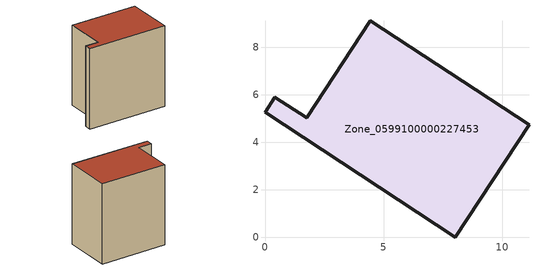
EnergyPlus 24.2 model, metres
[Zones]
Zone_0599100000227453
 floor ground (C_G): 8.01,0 0,5.27 0.42,5.91 1.76,5.04 4.44,9.13 11.12,4.74 z0
 wall outside (C_F): 1.76,5.04 0.42,5.91 0,5.27 8.01,0 11.12,4.74 4.44,9.13 1.76,5.04 z0:9.47
 roof outside (C_R): 11.12,4.74 4.44,9.13 1.76,5.04 0.42,5.91 0,5.27 8.01,0 z9.47
[BUILDING]
Pand.0599100000227453: North Axis=0; Terrain=City; Loads Convergence Tolerance Value=0.04; Temperature Convergence Tolerance Value=0.4; Solar Distribution=FullExterior; Maximum Number of Warmup Days=25; Minimum Number of Warmup Days=1
[Site:Location]
Rotterdam.The.Hague.AP_ZH_NLD Design_Conditions: Latitude=51.96; Longitude=4.45; Time Zone=1; Elevation=-4.5
[SITE:GROUNDTEMPERATURE:BUILDINGSURFACE]
18, 18, 18, 18, 18, 18, 18, 18, 18, 18, 18, 18
[MATERIAL] Thermal Absorptance=0.9; Solar Absorptance=0.7; Visible Absorptance=0.7
Name | Roughness | Thickness | Conductivity | Density | Specific Heat
G.TI.1946 | MediumSmooth | 0.15 | 1 | 540 | 1210
F.TI.1946 | Rough | 0.3 | 0.857143 | 1920 | 840
R.TI.1946 | MediumRough | 0.2 | 0.1 | 1500 | 1000
[CONSTRUCTION]
C_G: G.TI.1946
C_F: F.TI.1946
C_R: R.TI.1946
[ZONE]
Zone_0599100000227453: Type=1; Multiplier=1; Ceiling Height=Autocalculate; Volume=Autocalculate; Floor Area=autocalculate; Part of Total Floor Area=Yes
[ZONEINFILTRATION:DESIGNFLOWRATE]
Infil_Zone_0599100000227453: Zone or ZoneList or Space or SpaceList=Zone_0599100000227453; Schedule=AlwaysOn; Design Flow Rate Calculation Method=Flow/Area; Flow Rate per Floor Area=0.003; Constant Term Coefficient=1; Temperature Term Coefficient=0; Velocity Term Coefficient=0; Velocity Squared Term Coefficient=0
[HVACTEMPLATE:ZONE:IDEALLOADSAIRSYSTEM]
Zone_0599100000227453: Maximum Heating Supply Air Temperature=50; Minimum Cooling Supply Air Temperature=13; Maximum Heating Supply Air Humidity Ratio=0.0156; Minimum Cooling Supply Air Humidity Ratio=0.0077; Heating Limit=NoLimit; Cooling Limit=NoLimit; Dehumidification Control Type=ConstantSensibleHeatRatio; Cooling Sensible Heat Ratio=0.7; Dehumidification Setpoint=60; Humidification Control Type=None; Humidification Setpoint=30; Outdoor Air Method=None; Outdoor Air Flow Rate per Person=0.00944; Outdoor Air Flow Rate per Zone Floor Area=0; Outdoor Air Flow Rate per Zone=0; Demand Controlled Ventilation Type=None; Outdoor Air Economizer Type=NoEconomizer; Heat Recovery Type=None; Sensible Heat Recovery Effectiveness=0.7; Latent Heat Recovery Effectiveness=0.65
[ZONECONTROL:THERMOSTAT]
ThermostatControl_Zone_0599100000227453: Zone or ZoneList=Zone_0599100000227453; Control Type Schedule=DualSetpointControlType; Control 1=Thermostat_Zone_0599100000227453; Temperature Difference Between Cutout And Setpoint=0
[THERMOSTATSETPOINT:DUALSETPOINT]
Thermostat_Zone_0599100000227453: Heating Setpoint Temperature Schedule=HeatingSetpoint_Zone_0599100000227453; Cooling Setpoint Temperature Schedule=CoolingSetpoint_Zone_0599100000227453
[SCHEDULE:COMPACT]
HeatingSetpoint_Zone_0599100000227453: Through: 12/31, For: AllDays, Until: 24:00, 21
CoolingSetpoint_Zone_0599100000227453: Through: 12/31, For: AllDays, Until: 24:00, 24
DualSetpointControlType: Through: 12/31, For: AllDays, Until: 24:00, 4
AlwaysOn: Through: 12/31, For: AllDays, Until: 24:00, 1
